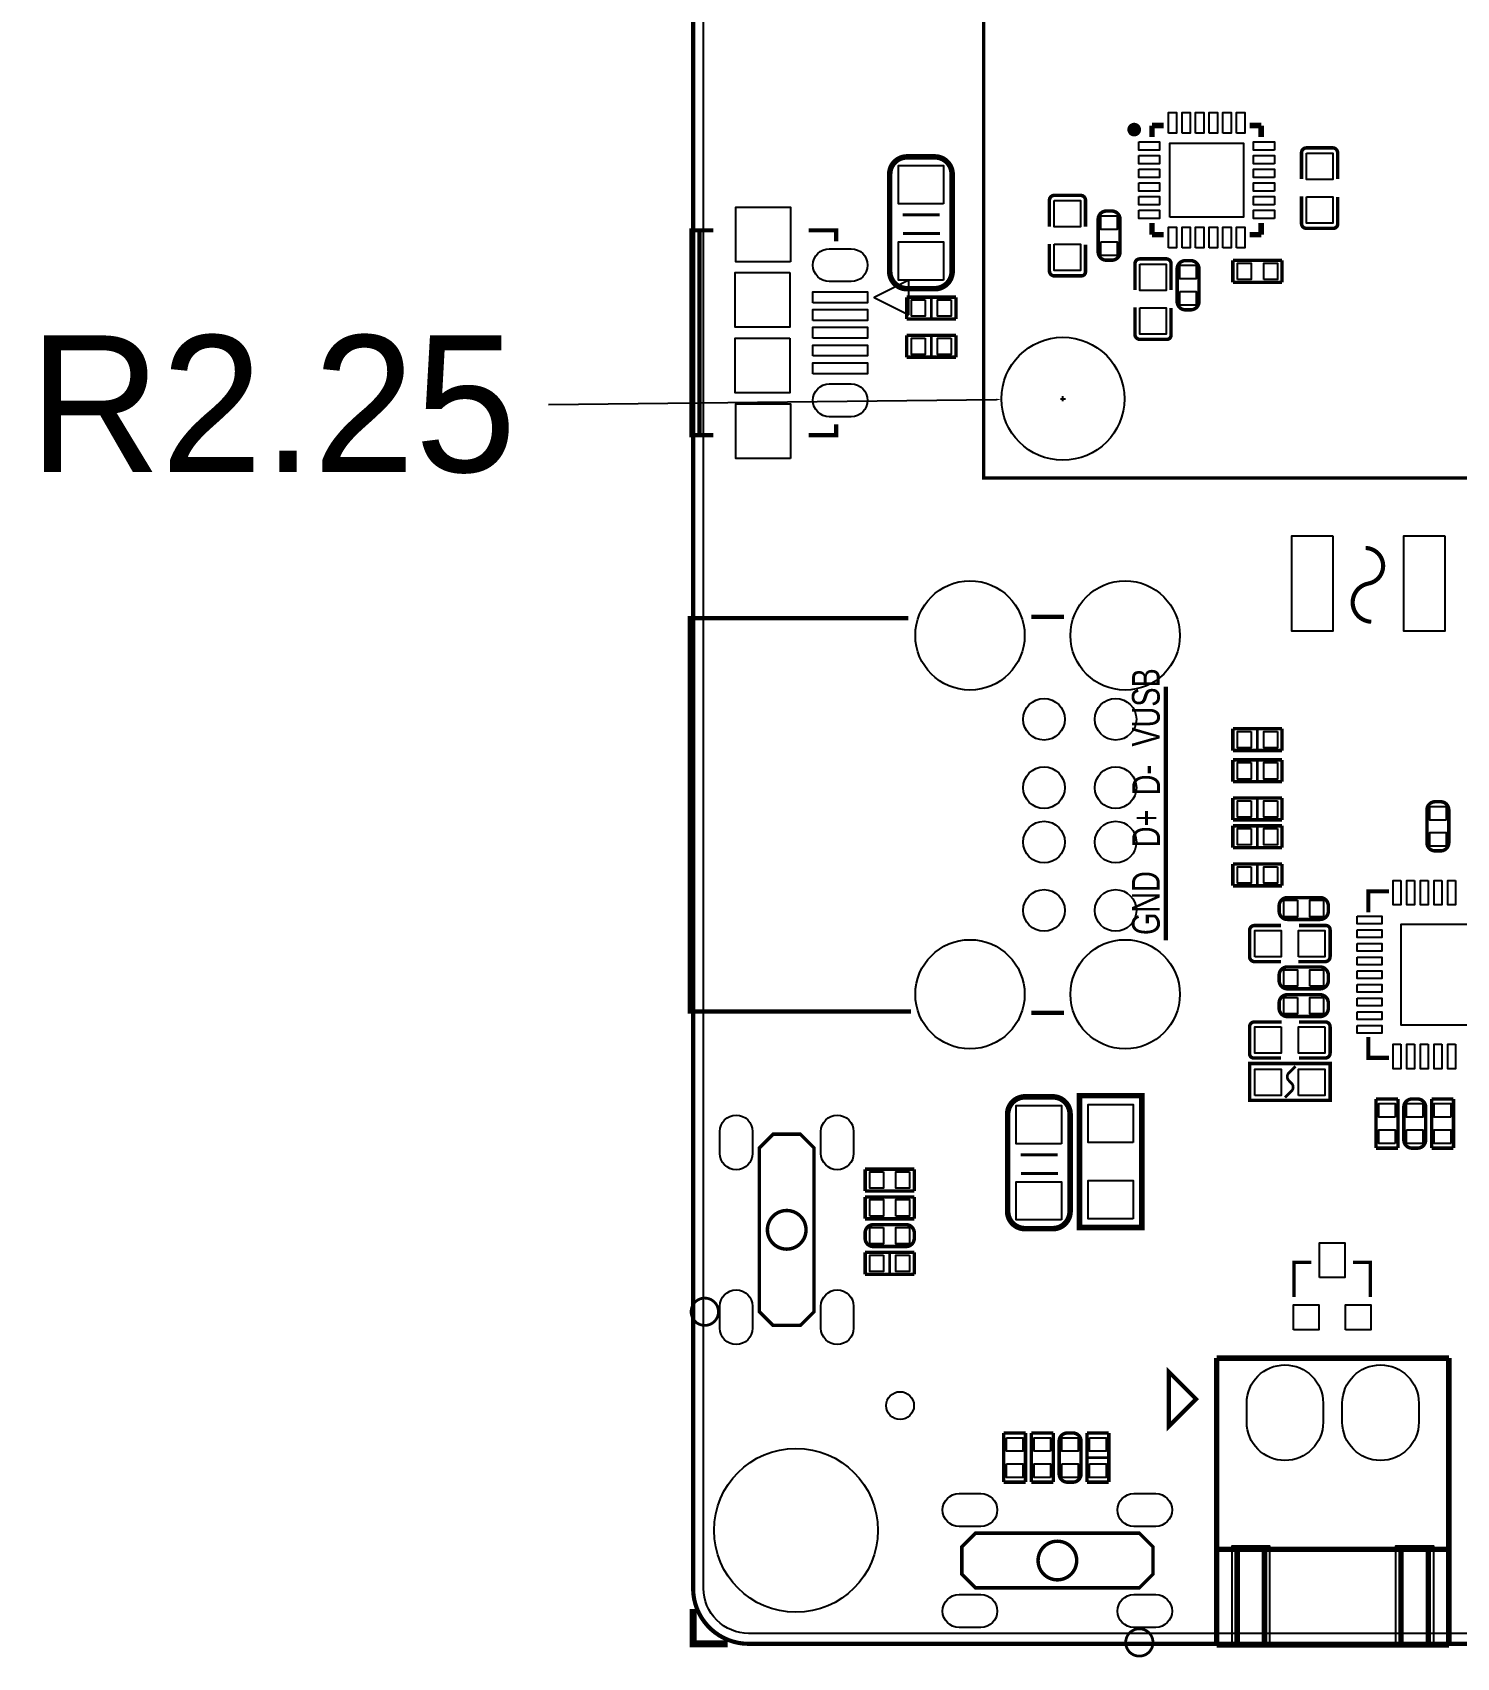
# Model space of a CAD drawing. Extents: x -114 to 119, y -60 to 69.
# Drawn here: x -114.2 to -62.1, y -50.5 to 9 of the extents above; entities that cross this region are included whole.
import ezdxf

# ---------------------------------------------------------------- set-up
doc = ezdxf.new("R2010")
doc.units = 0
doc.header["$MEASUREMENT"] = 0
doc.layers.get('0').update_dxf_attribs({"linetype": 'CONTINUOUS'})
doc.layers.get('Defpoints').update_dxf_attribs({"linetype": 'CONTINUOUS'})
doc.layers.add('ETCH_BOTTOM', color=253, linetype='CONTINUOUS')
doc.dimstyles.get("Standard").update_dxf_attribs({"dimtxt": 5, "dimasz": 0.18, "dimexe": 0.18, "dimexo": 0.0625, "dimgap": 0.09, "dimtad": 0, "dimtih": 1, "dimtoh": 1, "dimzin": 0, "dimdsep": 46, "dimtxsty": 'Standard', "dimcen": 0.09, "dimadec": 0, "dimazin": 0, "dimtfac": 1, "dimtofl": 0, "dimtmove": 0, "dimatfit": 3, "dimfxl": 0, "dimtolj": 1, "dimtzin": 0, "dimarcsym": 0})

# ---------------------------------------------------------------- blocks, each defined once
blk = doc.blocks.new('*D11')
at = {"color": 0, "linetype": 'Continuous', "lineweight": -2, "transparency": 16777216}
for p, q in [((-95.299, -4.627), (-78.892, -4.44)), ((-76.552, -4.412), (-76.372, -4.412)), ((-76.462, -4.502), (-76.462, -4.322))]:
    blk.add_line(p, q, dxfattribs=at)
at = {"color": 0, "linetype": 'Continuous', "transparency": 16777216}
blk.add_solid([(-78.892, -4.41), (-78.892, -4.47), (-78.712, -4.437)], dxfattribs=at)
at = {"layer": 'Defpoints', "color": 0, "linetype": 'Continuous', "transparency": 16777216}
for p in [(-78.712, -4.437), (-76.462, -4.412)]:
    blk.add_point(p, dxfattribs=at)
at = {"color": 0, "linetype": 'Continuous', "transparency": 16777216, "insert": (-105.389, -4.627), "char_height": 5, "attachment_point": 5}
blk.add_mtext('\\A1;R2.25', dxfattribs=at)

msp = doc.modelspace()

# ---------------------------------------------------------------- linework, layer by layer
at = {"layer": 'ETCH_BOTTOM'}
for points in [[(-89.999998, 47.079103, 0.1524, 0.1524, 0), (-89.999998, -47.9679, 0.1524, 0.1524, 0.414214), (-87.967998, -49.9999, 0.1524, 0.1524, 0), (87.967998, -49.9999, 0.1524, 0.1524, 0.414214), (89.999998, -47.9679, 0.1524, 0.1524, 0), (89.999998, 47.968103, 0.1524, 0.1524, 0.414214), (87.967998, 50.000103, 0.1524, 0.1524, 0), (-87.967998, 50.000103, 0.1524, 0.1524, 0.414214), (-89.999998, 47.968103, 0.1524, 0.1524, 0), (-89.999998, 47.079103, 0.1524, 0.1524, 0)], [(-52.261999, -7.311847, 0.127, 0.127, 0), (-49.362004, -7.311847, 0.127, 0.127, 0), (-49.362004, 43.63814, 0.127, 0.127, 0), (-79.361995, 43.63814, 0.127, 0.127, 0), (-79.361995, -7.311847, 0.127, 0.127, 0), (-49.362004, -7.311847, 0.127, 0.127, 0)], [(-73.728834, 5.443982, 0.249936, 0.249936, 1), (-73.97877, 5.443982, 0.249936, 0.249936, 1), (-73.728834, 5.443982, 0.249936, 0.249936, 0)], [(-73.203816, 5.594096, 0.199898, 0.199898, 0), (-72.778874, 5.594096, 0.199898, 0.199898, 0)], [(-73.203816, 5.169154, 0.199898, 0.199898, 0), (-73.203816, 5.594096, 0.199898, 0.199898, 0)], [(-69.203824, 5.594096, 0.199898, 0.199898, 0), (-69.628766, 5.594096, 0.199898, 0.199898, 0)], [(-69.203824, 5.169154, 0.199898, 0.199898, 0), (-69.203824, 5.594096, 0.199898, 0.199898, 0)], [(-66.4083, 3.6322, 0.127, 0.127, 0), (-66.4083, 4.5974, 0.127, 0.127, 0.414214), (-66.5861, 4.7752, 0.127, 0.127, 0), (-67.5513, 4.7752, 0.127, 0.127, 0.414214), (-67.7291, 4.5974, 0.127, 0.127, 0), (-67.7291, 3.6322, 0.127, 0.127, 0)], [(-82.804, 0.254, 0.2032, 0.2032, 0), (-82.804, 3.81, 0.2032, 0.2032, -0.414214), (-82.169, 4.445, 0.2032, 0.2032, 0), (-81.153, 4.445, 0.2032, 0.2032, -0.414214), (-80.518, 3.81, 0.2032, 0.2032, 0), (-80.518, 0.254, 0.2032, 0.2032, -0.414214), (-81.153, -0.381, 0.2032, 0.2032, 0), (-82.169, -0.381, 0.2032, 0.2032, -0.414214), (-82.804, 0.254, 0.2032, 0.2032, 0)], [(-75.63612, 1.8923, 0.127, 0.127, 0), (-75.63612, 2.8575, 0.127, 0.127, 0.414214), (-75.81392, 3.0353, 0.127, 0.127, 0), (-76.77912, 3.0353, 0.127, 0.127, 0.414214), (-76.95692, 2.8575, 0.127, 0.127, 0), (-76.95692, 1.8923, 0.127, 0.127, 0)], [(-67.7291, 2.9972, 0.127, 0.127, 0), (-67.7291, 2.0066, 0.127, 0.127, 0.414214), (-67.5513, 1.8288, 0.127, 0.127, 0), (-66.5607, 1.8288, 0.127, 0.127, 0.414214), (-66.4083, 1.9812, 0.127, 0.127, 0), (-66.4083, 2.9718, 0.127, 0.127, 0)], [(-74.67252, 0.662203, 0.127, 0.127, 0), (-74.87252, 0.662203, 0.127, 0.127, -0.414215), (-75.172519, 0.962203, 0.127, 0.127, 0), (-75.172519, 2.161997, 0.127, 0.127, -0.414215), (-74.87252, 2.461997, 0.127, 0.127, 0), (-74.67252, 2.461997, 0.127, 0.127, -0.414215), (-74.372521, 2.161997, 0.127, 0.127, 0), (-74.372521, 0.962203, 0.127, 0.127, -0.414215), (-74.67252, 0.662203, 0.127, 0.127, 0)], [(-89.26416, 1.756105, 0.150012, 0.150012, 0), (-90.064158, 1.756105, 0.150012, 0.150012, 0), (-90.064158, -5.743905, 0.150012, 0.150012, 0), (-89.26416, -5.743905, 0.150012, 0.150012, 0)], [(-85.764167, 1.756105, 0.150012, 0.150012, 0), (-84.764169, 1.756105, 0.150012, 0.150012, 0), (-84.764169, 1.356106, 0.150012, 0.150012, 0)], [(-82.331992, 2.32349, 0.1016, 0.1016, 0), (-80.978502, 2.32349, 0.1016, 0.1016, 0)], [(-73.203816, 1.594104, 0.199898, 0.199898, 0), (-73.203816, 2.019046, 0.199898, 0.199898, 0)], [(-69.203824, 2.019046, 0.199898, 0.199898, 0), (-69.203824, 1.594104, 0.199898, 0.199898, 0)], [(-89.764159, 1.706093, 0.1524, 0.1524, 0), (-89.764159, -5.693893, 0.1524, 0.1524, 0)], [(-82.312993, 1.640408, 0.1016, 0.1016, 0), (-80.959604, 1.640408, 0.1016, 0.1016, 0)], [(-76.95692, 1.2573, 0.127, 0.127, 0), (-76.95692, 0.2667, 0.127, 0.127, 0.414214), (-76.77912, 0.0889, 0.127, 0.127, 0), (-75.78852, 0.0889, 0.127, 0.127, 0.414214), (-75.63612, 0.2413, 0.127, 0.127, 0), (-75.63612, 1.2319, 0.127, 0.127, 0)], [(-72.778874, 1.594104, 0.199898, 0.199898, 0), (-73.203816, 1.594104, 0.199898, 0.199898, 0)], [(-69.203824, 1.594104, 0.199898, 0.199898, 0), (-69.628766, 1.594104, 0.199898, 0.199898, 0)], [(-72.5043, -0.4318, 0.127, 0.127, 0), (-72.5043, 0.5334, 0.127, 0.127, 0.414214), (-72.6821, 0.7112, 0.127, 0.127, 0), (-73.6473, 0.7112, 0.127, 0.127, 0.414214), (-73.8251, 0.5334, 0.127, 0.127, 0), (-73.8251, -0.4318, 0.127, 0.127, 0)], [(-71.782, -1.153897, 0.127, 0.127, 0), (-71.982, -1.153897, 0.127, 0.127, -0.414215), (-72.281999, -0.853897, 0.127, 0.127, 0), (-72.281999, 0.345897, 0.127, 0.127, -0.414215), (-71.982, 0.645897, 0.127, 0.127, 0), (-71.782, 0.645897, 0.127, 0.127, -0.414215), (-71.482001, 0.345897, 0.127, 0.127, 0), (-71.482001, -0.853897, 0.127, 0.127, -0.414215), (-71.782, -1.153897, 0.127, 0.127, 0)], [(-70.241897, 0.653999, 0.127, 0.127, 0), (-68.442103, 0.653999, 0.127, 0.127, 0)], [(-70.241897, -0.145999, 0.127, 0.127, 0), (-70.241897, 0.653999, 0.127, 0.127, 0)], [(-68.442103, 0.653999, 0.127, 0.127, 0), (-68.442103, -0.145999, 0.127, 0.127, 0)], [(-68.442103, -0.145999, 0.127, 0.127, 0), (-70.241897, -0.145999, 0.127, 0.127, 0)], [(-82.179897, -0.692201, 0.127, 0.127, 0), (-80.380103, -0.692201, 0.127, 0.127, 0)], [(-82.179897, -1.492199, 0.127, 0.127, 0), (-82.179897, -0.692201, 0.127, 0.127, 0)], [(-81.28, -0.692201, 0.1, 0.1, 0), (-81.28, -1.492199, 0.1, 0.1, 0)], [(-80.380103, -0.692201, 0.127, 0.127, 0), (-80.380103, -1.492199, 0.127, 0.127, 0)], [(-73.8251, -1.0668, 0.127, 0.127, 0), (-73.8251, -2.0574, 0.127, 0.127, 0.414214), (-73.6473, -2.2352, 0.127, 0.127, 0), (-72.6567, -2.2352, 0.127, 0.127, 0.414214), (-72.5043, -2.0828, 0.127, 0.127, 0), (-72.5043, -1.0922, 0.127, 0.127, 0)], [(-80.380103, -1.492199, 0.127, 0.127, 0), (-82.179897, -1.492199, 0.127, 0.127, 0)], [(-82.179897, -2.089201, 0.127, 0.127, 0), (-80.380103, -2.089201, 0.127, 0.127, 0)], [(-82.179897, -2.889199, 0.127, 0.127, 0), (-82.179897, -2.089201, 0.127, 0.127, 0)], [(-81.28, -2.089201, 0.1, 0.1, 0), (-81.28, -2.889199, 0.1, 0.1, 0)], [(-80.380103, -2.089201, 0.127, 0.127, 0), (-80.380103, -2.889199, 0.127, 0.127, 0)], [(-80.380103, -2.889199, 0.127, 0.127, 0), (-82.179897, -2.889199, 0.127, 0.127, 0)], [(-85.764167, -5.743905, 0.150012, 0.150012, 0), (-84.764169, -5.743905, 0.150012, 0.150012, 0), (-84.764169, -5.343906, 0.150012, 0.150012, 0)], [(-65.177924, -12.576048, 0.1524, 0.1524, -0.895179), (-65.278, -11.176, 0.1524, 0.1524, 0.899962), (-65.378076, -9.876028, 0.1524, 0.1524, 0)], [(-82.019699, -26.846911, 0.1524, 0.1524, 0), (-90.119708, -26.846911, 0.1524, 0.1524, 0), (-90.119708, -12.446889, 0.1524, 0.1524, 0), (-82.119699, -12.446889, 0.1524, 0.1524, 0)], [(-76.41971, -12.396902, 0.1524, 0.1524, 0), (-77.619708, -12.396902, 0.1524, 0.1524, 0)], [(-72.694698, -24.246891, 0.1524, 0.1524, 0), (-72.694698, -14.946909, 0.1524, 0.1524, 0)], [(-70.241897, -16.491001, 0.127, 0.127, 0), (-68.442103, -16.491001, 0.127, 0.127, 0)], [(-70.241897, -17.290999, 0.127, 0.127, 0), (-70.241897, -16.491001, 0.127, 0.127, 0)], [(-69.342, -16.491001, 0.1, 0.1, 0), (-69.342, -17.290999, 0.1, 0.1, 0)], [(-68.442103, -16.491001, 0.127, 0.127, 0), (-68.442103, -17.290999, 0.127, 0.127, 0)], [(-68.442103, -17.290999, 0.127, 0.127, 0), (-70.241897, -17.290999, 0.127, 0.127, 0)], [(-70.241897, -17.634001, 0.127, 0.127, 0), (-68.442103, -17.634001, 0.127, 0.127, 0)], [(-70.241897, -18.433999, 0.127, 0.127, 0), (-70.241897, -17.634001, 0.127, 0.127, 0)], [(-69.342, -17.634001, 0.1, 0.1, 0), (-69.342, -18.433999, 0.1, 0.1, 0)], [(-68.442103, -17.634001, 0.127, 0.127, 0), (-68.442103, -18.433999, 0.127, 0.127, 0)], [(-68.442103, -18.433999, 0.127, 0.127, 0), (-70.241897, -18.433999, 0.127, 0.127, 0)], [(-70.241897, -19.031001, 0.127, 0.127, 0), (-68.442103, -19.031001, 0.127, 0.127, 0)], [(-70.241897, -19.830999, 0.127, 0.127, 0), (-70.241897, -19.031001, 0.127, 0.127, 0)], [(-69.342, -19.031001, 0.1, 0.1, 0), (-69.342, -19.830999, 0.1, 0.1, 0)], [(-68.442103, -19.031001, 0.127, 0.127, 0), (-68.442103, -19.830999, 0.127, 0.127, 0)], [(-62.838, -19.166103, 0.127, 0.127, 0), (-62.638, -19.166103, 0.127, 0.127, -0.414215), (-62.338001, -19.466103, 0.127, 0.127, 0), (-62.338001, -20.665897, 0.127, 0.127, -0.414215), (-62.638, -20.965897, 0.127, 0.127, 0), (-62.838, -20.965897, 0.127, 0.127, -0.414215), (-63.137999, -20.665897, 0.127, 0.127, 0), (-63.137999, -19.466103, 0.127, 0.127, -0.414215), (-62.838, -19.166103, 0.127, 0.127, 0)], [(-68.442103, -19.830999, 0.127, 0.127, 0), (-70.241897, -19.830999, 0.127, 0.127, 0)], [(-70.241897, -20.047001, 0.127, 0.127, 0), (-68.442103, -20.047001, 0.127, 0.127, 0)], [(-70.241897, -20.846999, 0.127, 0.127, 0), (-70.241897, -20.047001, 0.127, 0.127, 0)], [(-69.342, -20.047001, 0.1, 0.1, 0), (-69.342, -20.846999, 0.1, 0.1, 0)], [(-68.442103, -20.047001, 0.127, 0.127, 0), (-68.442103, -20.846999, 0.127, 0.127, 0)], [(-68.442103, -20.846999, 0.127, 0.127, 0), (-70.241897, -20.846999, 0.127, 0.127, 0)], [(-70.241897, -21.444001, 0.127, 0.127, 0), (-68.442103, -21.444001, 0.127, 0.127, 0)], [(-70.241897, -22.243999, 0.127, 0.127, 0), (-70.241897, -21.444001, 0.127, 0.127, 0)], [(-69.342, -21.444001, 0.1, 0.1, 0), (-69.342, -22.243999, 0.1, 0.1, 0)], [(-68.442103, -21.444001, 0.127, 0.127, 0), (-68.442103, -22.243999, 0.127, 0.127, 0)], [(-68.442103, -22.243999, 0.127, 0.127, 0), (-70.241897, -22.243999, 0.127, 0.127, 0)], [(-64.522731, -22.448393, 0.1524, 0.1524, 0), (-65.284731, -22.448393, 0.1524, 0.1524, 0), (-65.284731, -23.210393, 0.1524, 0.1524, 0)], [(-68.547717, -23.1759, 0.127, 0.127, 0), (-68.547717, -22.9759, 0.127, 0.127, -0.414215), (-68.247717, -22.675901, 0.127, 0.127, 0), (-67.047923, -22.675901, 0.127, 0.127, -0.414215), (-66.747923, -22.9759, 0.127, 0.127, 0), (-66.747923, -23.1759, 0.127, 0.127, -0.414215), (-67.047923, -23.475899, 0.127, 0.127, 0), (-68.247717, -23.475899, 0.127, 0.127, -0.414215), (-68.547717, -23.1759, 0.127, 0.127, 0)], [(-68.48602, -23.6982, 0.127, 0.127, 0), (-69.45122, -23.6982, 0.127, 0.127, 0.414214), (-69.62902, -23.876, 0.127, 0.127, 0), (-69.62902, -24.8412, 0.127, 0.127, 0.414214), (-69.45122, -25.019, 0.127, 0.127, 0), (-68.48602, -25.019, 0.127, 0.127, 0)], [(-67.85102, -25.019, 0.127, 0.127, 0), (-66.86042, -25.019, 0.127, 0.127, 0.414214), (-66.68262, -24.8412, 0.127, 0.127, 0), (-66.68262, -23.8506, 0.127, 0.127, 0.414214), (-66.83502, -23.6982, 0.127, 0.127, 0), (-67.82562, -23.6982, 0.127, 0.127, 0)], [(-66.747923, -25.5159, 0.127, 0.127, 0), (-66.747923, -25.7159, 0.127, 0.127, -0.414215), (-67.047923, -26.015899, 0.127, 0.127, 0), (-68.247717, -26.015899, 0.127, 0.127, -0.414215), (-68.547717, -25.7159, 0.127, 0.127, 0), (-68.547717, -25.5159, 0.127, 0.127, -0.414215), (-68.247717, -25.215901, 0.127, 0.127, 0), (-67.047923, -25.215901, 0.127, 0.127, -0.414215), (-66.747923, -25.5159, 0.127, 0.127, 0)], [(-68.547717, -26.7319, 0.127, 0.127, 0), (-68.547717, -26.5319, 0.127, 0.127, -0.414215), (-68.247717, -26.231901, 0.127, 0.127, 0), (-67.047923, -26.231901, 0.127, 0.127, -0.414215), (-66.747923, -26.5319, 0.127, 0.127, 0), (-66.747923, -26.7319, 0.127, 0.127, -0.414215), (-67.047923, -27.031899, 0.127, 0.127, 0), (-68.247717, -27.031899, 0.127, 0.127, -0.414215), (-68.547717, -26.7319, 0.127, 0.127, 0)], [(-76.41971, -26.896898, 0.1524, 0.1524, 0), (-77.619708, -26.896898, 0.1524, 0.1524, 0)], [(-68.46062, -27.2288, 0.127, 0.127, 0), (-69.45122, -27.2288, 0.127, 0.127, 0.414214), (-69.62902, -27.4066, 0.127, 0.127, 0), (-69.62902, -28.3972, 0.127, 0.127, 0.414214), (-69.47662, -28.5496, 0.127, 0.127, 0), (-68.48602, -28.5496, 0.127, 0.127, 0)], [(-67.82562, -28.5496, 0.127, 0.127, 0), (-66.86042, -28.5496, 0.127, 0.127, 0.414214), (-66.68262, -28.3718, 0.127, 0.127, 0), (-66.68262, -27.4066, 0.127, 0.127, 0.414214), (-66.86042, -27.2288, 0.127, 0.127, 0), (-67.82562, -27.2288, 0.127, 0.127, 0)], [(-65.284731, -27.782393, 0.1524, 0.1524, 0), (-65.284731, -28.544393, 0.1524, 0.1524, 0), (-64.522731, -28.544393, 0.1524, 0.1524, 0)], [(-66.68262, -28.7528, 0.127, 0.127, 0), (-66.68262, -30.099, 0.127, 0.127, 0), (-69.62902, -30.099, 0.127, 0.127, 0), (-69.62902, -28.7528, 0.127, 0.127, 0), (-66.68262, -28.7528, 0.127, 0.127, 0)], [(-67.95262, -28.8544, 0.1, 0.1, 0), (-68.192218, -29.093998, 0.1, 0.1, 0.414133), (-68.192218, -29.376802, 0.1, 0.1, 0), (-68.094022, -29.474998, 0.1, 0.1, -0.414133), (-68.094022, -29.757802, 0.1, 0.1, 0), (-68.33362, -29.9974, 0.1, 0.1, 0)], [(-78.486, -34.163, 0.2032, 0.2032, 0), (-78.486, -30.607, 0.2032, 0.2032, -0.414214), (-77.851, -29.972, 0.2032, 0.2032, 0), (-76.835, -29.972, 0.2032, 0.2032, -0.414214), (-76.2, -30.607, 0.2032, 0.2032, 0), (-76.2, -34.163, 0.2032, 0.2032, -0.414214), (-76.835, -34.798, 0.2032, 0.2032, 0), (-77.851, -34.798, 0.2032, 0.2032, -0.414214), (-78.486, -34.163, 0.2032, 0.2032, 0)], [(-75.8571, -34.75482, 0.2032, 0.2032, 0), (-75.8571, -29.92882, 0.2032, 0.2032, 0), (-73.5711, -29.92882, 0.2032, 0.2032, 0), (-73.5711, -34.75482, 0.2032, 0.2032, 0), (-75.8571, -34.75482, 0.2032, 0.2032, 0)], [(-64.999819, -30.050003, 0.127, 0.127, 0), (-64.199821, -30.050003, 0.127, 0.127, 0)], [(-64.999819, -31.849797, 0.127, 0.127, 0), (-64.999819, -30.050003, 0.127, 0.127, 0)], [(-64.199821, -30.050003, 0.127, 0.127, 0), (-64.199821, -31.849797, 0.127, 0.127, 0)], [(-63.48382, -31.849797, 0.127, 0.127, 0), (-63.68382, -31.849797, 0.127, 0.127, -0.414215), (-63.983819, -31.549797, 0.127, 0.127, 0), (-63.983819, -30.350003, 0.127, 0.127, -0.414215), (-63.68382, -30.050003, 0.127, 0.127, 0), (-63.48382, -30.050003, 0.127, 0.127, -0.414215), (-63.183821, -30.350003, 0.127, 0.127, 0), (-63.183821, -31.549797, 0.127, 0.127, -0.414215), (-63.48382, -31.849797, 0.127, 0.127, 0)], [(-62.967819, -30.050003, 0.127, 0.127, 0), (-62.167821, -30.050003, 0.127, 0.127, 0)], [(-62.967819, -31.849797, 0.127, 0.127, 0), (-62.967819, -30.050003, 0.127, 0.127, 0)], [(-62.167821, -30.050003, 0.127, 0.127, 0), (-62.167821, -31.849797, 0.127, 0.127, 0)], [(-85.573464, -32.840574, 0.127, 0.127, 0), (-85.573464, -31.840576, 0.127, 0.127, 0), (-86.073463, -31.340577, 0.127, 0.127, 0), (-87.073461, -31.340577, 0.127, 0.127, 0), (-87.57346, -31.840576, 0.127, 0.127, 0), (-87.57346, -37.840564, 0.127, 0.127, 0), (-87.073461, -38.340563, 0.127, 0.127, 0), (-86.073463, -38.340563, 0.127, 0.127, 0), (-85.573464, -37.840564, 0.127, 0.127, 0), (-85.573464, -32.840574, 0.127, 0.127, 0)], [(-78.013992, -32.09351, 0.1016, 0.1016, 0), (-76.660502, -32.09351, 0.1016, 0.1016, 0)], [(-64.199821, -31.849797, 0.127, 0.127, 0), (-64.999819, -31.849797, 0.127, 0.127, 0)], [(-62.167821, -31.849797, 0.127, 0.127, 0), (-62.967819, -31.849797, 0.127, 0.127, 0)], [(-83.703897, -32.620001, 0.127, 0.127, 0), (-81.904103, -32.620001, 0.127, 0.127, 0)], [(-83.703897, -33.419999, 0.127, 0.127, 0), (-83.703897, -32.620001, 0.127, 0.127, 0)], [(-81.904103, -32.620001, 0.127, 0.127, 0), (-81.904103, -33.419999, 0.127, 0.127, 0)], [(-77.994993, -32.776592, 0.1016, 0.1016, 0), (-76.641604, -32.776592, 0.1016, 0.1016, 0)], [(-81.904103, -33.419999, 0.127, 0.127, 0), (-83.703897, -33.419999, 0.127, 0.127, 0)], [(-83.703897, -33.636001, 0.127, 0.127, 0), (-81.904103, -33.636001, 0.127, 0.127, 0)], [(-83.703897, -34.435999, 0.127, 0.127, 0), (-83.703897, -33.636001, 0.127, 0.127, 0)], [(-81.904103, -33.636001, 0.127, 0.127, 0), (-81.904103, -34.435999, 0.127, 0.127, 0)], [(-85.866351, -34.84057, 0.127, 0.127, 1), (-87.280572, -34.84057, 0.127, 0.127, 1), (-85.866351, -34.84057, 0.127, 0.127, 0)], [(-81.904103, -34.435999, 0.127, 0.127, 0), (-83.703897, -34.435999, 0.127, 0.127, 0)], [(-83.703897, -35.152, 0.127, 0.127, 0), (-83.703897, -34.952, 0.127, 0.127, -0.414215), (-83.403897, -34.652001, 0.127, 0.127, 0), (-82.204103, -34.652001, 0.127, 0.127, -0.414215), (-81.904103, -34.952, 0.127, 0.127, 0), (-81.904103, -35.152, 0.127, 0.127, -0.414215), (-82.204103, -35.451999, 0.127, 0.127, 0), (-83.403897, -35.451999, 0.127, 0.127, -0.414215), (-83.703897, -35.152, 0.127, 0.127, 0)], [(-83.703897, -35.668001, 0.127, 0.127, 0), (-81.904103, -35.668001, 0.127, 0.127, 0)], [(-83.703897, -36.467999, 0.127, 0.127, 0), (-83.703897, -35.668001, 0.127, 0.127, 0)], [(-82.804, -35.668001, 0.1, 0.1, 0), (-82.804, -36.467999, 0.1, 0.1, 0)], [(-81.904103, -35.668001, 0.127, 0.127, 0), (-81.904103, -36.467999, 0.127, 0.127, 0)], [(-68.003598, -37.300306, 0.127, 0.127, 0), (-68.003598, -36.030306, 0.127, 0.127, 0), (-67.368598, -36.030306, 0.127, 0.127, 0)], [(-65.844598, -36.030306, 0.127, 0.127, 0), (-65.209598, -36.030306, 0.127, 0.127, 0), (-65.209598, -37.300306, 0.127, 0.127, 0)], [(-81.904103, -36.467999, 0.127, 0.127, 0), (-83.703897, -36.467999, 0.127, 0.127, 0)], [(-89.073457, -37.840564, 0.1016, 0.1016, 0.999988), (-90.073455, -37.840564, 0.1016, 0.1016, 1.000012), (-89.073457, -37.840564, 0.1016, 0.1016, 0)], [(-70.836104, -39.537818, 0.2032, 0.2032, 0), (-70.836104, -50.037822, 0.2032, 0.2032, 0)], [(-62.336096, -39.537818, 0.2032, 0.2032, 0), (-70.836104, -39.537818, 0.2032, 0.2032, 0)], [(-62.336096, -50.037822, 0.2032, 0.2032, 0), (-62.336096, -39.537818, 0.2032, 0.2032, 0)], [(-72.586088, -40.037817, 0.150012, 0.150012, 0), (-72.586088, -42.037813, 0.150012, 0.150012, 0), (-71.58609, -41.037815, 0.150012, 0.150012, 0), (-72.586088, -40.037817, 0.150012, 0.150012, 0)], [(-78.631999, -44.079897, 0.127, 0.127, 0), (-78.631999, -42.280103, 0.127, 0.127, 0)], [(-78.631999, -42.280103, 0.127, 0.127, 0), (-77.832001, -42.280103, 0.127, 0.127, 0)], [(-77.832001, -42.280103, 0.127, 0.127, 0), (-77.832001, -44.079897, 0.127, 0.127, 0)], [(-77.615999, -42.280103, 0.127, 0.127, 0), (-76.816001, -42.280103, 0.127, 0.127, 0)], [(-77.615999, -44.079897, 0.127, 0.127, 0), (-77.615999, -42.280103, 0.127, 0.127, 0)], [(-76.816001, -42.280103, 0.127, 0.127, 0), (-76.816001, -44.079897, 0.127, 0.127, 0)], [(-76.1, -44.079897, 0.127, 0.127, 0), (-76.3, -44.079897, 0.127, 0.127, -0.414215), (-76.599999, -43.779897, 0.127, 0.127, 0), (-76.599999, -42.580103, 0.127, 0.127, -0.414215), (-76.3, -42.280103, 0.127, 0.127, 0), (-76.1, -42.280103, 0.127, 0.127, -0.414215), (-75.800001, -42.580103, 0.127, 0.127, 0), (-75.800001, -43.779897, 0.127, 0.127, -0.414215), (-76.1, -44.079897, 0.127, 0.127, 0)], [(-75.583999, -44.079897, 0.127, 0.127, 0), (-75.583999, -42.280103, 0.127, 0.127, 0)], [(-75.583999, -42.280103, 0.127, 0.127, 0), (-74.784001, -42.280103, 0.127, 0.127, 0)], [(-74.784001, -42.280103, 0.127, 0.127, 0), (-74.784001, -44.079897, 0.127, 0.127, 0)], [(-75.583999, -43.18, 0.1, 0.1, 0), (-74.784001, -43.18, 0.1, 0.1, 0)], [(-77.832001, -44.079897, 0.127, 0.127, 0), (-78.631999, -44.079897, 0.127, 0.127, 0)], [(-76.816001, -44.079897, 0.127, 0.127, 0), (-77.615999, -44.079897, 0.127, 0.127, 0)], [(-74.784001, -44.079897, 0.127, 0.127, 0), (-75.583999, -44.079897, 0.127, 0.127, 0)], [(-78.665426, -45.949464, 0.127, 0.127, 0), (-79.665424, -45.949464, 0.127, 0.127, 0), (-80.165423, -46.449463, 0.127, 0.127, 0), (-80.165423, -47.449461, 0.127, 0.127, 0), (-79.665424, -47.94946, 0.127, 0.127, 0), (-73.665436, -47.94946, 0.127, 0.127, 0), (-73.165437, -47.449461, 0.127, 0.127, 0), (-73.165437, -46.449463, 0.127, 0.127, 0), (-73.665436, -45.949464, 0.127, 0.127, 0), (-78.665426, -45.949464, 0.127, 0.127, 0)], [(-75.958319, -46.949462, 0.127, 0.127, 1), (-77.37254, -46.949462, 0.127, 0.127, 1), (-75.958319, -46.949462, 0.127, 0.127, 0)], [(-70.836104, -46.537804, 0.2032, 0.2032, 0), (-62.336096, -46.537804, 0.2032, 0.2032, 0)], [(-70.086093, -46.537804, 0.2032, 0.2032, 0), (-70.086093, -50.037822, 0.2032, 0.2032, 0)], [(-69.086095, -46.537804, 0.2032, 0.2032, 0), (-70.086093, -46.537804, 0.2032, 0.2032, 0)], [(-69.086095, -50.037822, 0.2032, 0.2032, 0), (-69.086095, -46.537804, 0.2032, 0.2032, 0)], [(-64.086105, -46.537804, 0.2032, 0.2032, 0), (-63.086107, -46.537804, 0.2032, 0.2032, 0)], [(-64.086105, -50.037822, 0.2032, 0.2032, 0), (-64.086105, -46.537804, 0.2032, 0.2032, 0)], [(-63.086107, -46.537804, 0.2032, 0.2032, 0), (-63.086107, -50.037822, 0.2032, 0.2032, 0)], [(-89.99982, -48.7299, 0.254, 0.254, 0), (-89.99982, -49.9999, 0.254, 0.254, 0), (-88.72982, -49.9999, 0.254, 0.254, 0)], [(-73.165437, -49.949456, 0.1016, 0.1016, 0.999988), (-74.165435, -49.949456, 0.1016, 0.1016, 1.000012), (-73.165437, -49.949456, 0.1016, 0.1016, 0)], [(-70.836104, -50.037822, 0.2032, 0.2032, 0), (-62.336096, -50.037822, 0.2032, 0.2032, 0)]]:
    msp.add_lwpolyline(points, format="xyseb", dxfattribs=at)
for points in [[(-87.967998, -49.6189, -0.414214), (-89.618998, -47.9679), (-89.618998, 47.968103, -0.414214), (-87.967998, 49.619103), (87.967998, 49.619103, -0.414214), (89.618998, 47.968103), (89.618998, -47.9679, -0.414214), (87.967998, -49.6189)], [(-85.014156, 1.0811), (-84.214157, 1.0811, -1), (-84.214157, -0.118897), (-85.014156, -0.118897, -1)], [(-85.014156, -3.868903), (-84.214157, -3.868903, -1), (-84.214157, -5.0689), (-85.014156, -5.0689, -1)], [(-89.023419, -32.040627), (-89.023419, -31.240527, -1), (-87.823523, -31.240527), (-87.823523, -32.040627, -1)], [(-85.323401, -32.040627), (-85.323401, -31.240527, -1), (-84.123505, -31.240527), (-84.123505, -32.040627, -1)], [(-89.023419, -38.440614), (-89.023419, -37.640514, -1), (-87.823523, -37.640514), (-87.823523, -38.440614, -1)], [(-85.323401, -38.440614), (-85.323401, -37.640514, -1), (-84.123505, -37.640514), (-84.123505, -38.440614, -1)], [(-66.936061, -41.187815), (-66.936061, -41.887813, -1), (-69.736157, -41.887813), (-69.736157, -41.187815, -1)], [(-63.436043, -41.187815), (-63.436043, -41.887813, -1), (-66.236139, -41.887813), (-66.236139, -41.187815, -1)], [(-79.465373, -45.699401), (-80.265473, -45.699401, -1), (-80.265473, -44.499505), (-79.465373, -44.499505, -1)], [(-73.065386, -45.699401), (-73.865486, -45.699401, -1), (-73.865486, -44.499505), (-73.065386, -44.499505, -1)], [(-79.465373, -49.399419), (-80.265473, -49.399419, -1), (-80.265473, -48.199523), (-79.465373, -48.199523, -1)], [(-73.065386, -49.399419), (-73.865486, -49.399419, -1), (-73.865486, -48.199523), (-73.065386, -48.199523, -1)]]:
    msp.add_lwpolyline(points, format="xyb", close=True, dxfattribs=at)
for points in [[(-72.603766, 5.314163), (-72.603766, 6.074156), (-72.303767, 6.074156), (-72.303767, 5.314163)], [(-72.103894, 5.314163), (-72.103894, 6.074156), (-71.803895, 6.074156), (-71.803895, 5.314163)], [(-71.603768, 5.314163), (-71.603768, 6.074156), (-71.303769, 6.074156), (-71.303769, 5.314163)], [(-71.103896, 5.314163), (-71.103896, 6.074156), (-70.803897, 6.074156), (-70.803897, 5.314163)], [(-70.60377, 5.314163), (-70.60377, 6.074156), (-70.303771, 6.074156), (-70.303771, 5.314163)], [(-70.103898, 5.314163), (-70.103898, 6.074156), (-69.803899, 6.074156), (-69.803899, 5.314163)], [(-73.683889, 4.994034), (-72.923895, 4.994034), (-72.923895, 4.694034), (-73.683889, 4.694034)], [(-72.55383, 2.24409), (-72.55383, 4.944085), (-69.853835, 4.944085), (-69.853835, 2.24409)], [(-68.723751, 4.694034), (-69.483745, 4.694034), (-69.483745, 4.994034), (-68.723751, 4.994034)], [(-73.683889, 4.494162), (-72.923895, 4.494162), (-72.923895, 4.194162), (-73.683889, 4.194162)], [(-68.723751, 4.194162), (-69.483745, 4.194162), (-69.483745, 4.494162), (-68.723751, 4.494162)], [(-67.5513, 4.5847), (-66.5861, 4.5847), (-66.5861, 3.6195), (-67.5513, 3.6195)], [(-80.8355, 2.7305), (-82.4865, 2.7305), (-82.4865, 4.1275), (-80.8355, 4.1275)], [(-73.683889, 3.994036), (-72.923895, 3.994036), (-72.923895, 3.694036), (-73.683889, 3.694036)], [(-68.723751, 3.694036), (-69.483745, 3.694036), (-69.483745, 3.994036), (-68.723751, 3.994036)], [(-73.683889, 3.494164), (-72.923895, 3.494164), (-72.923895, 3.194164), (-73.683889, 3.194164)], [(-73.683889, 2.994038), (-72.923895, 2.994038), (-72.923895, 2.694038), (-73.683889, 2.694038)], [(-68.723751, 3.194164), (-69.483745, 3.194164), (-69.483745, 3.494164), (-68.723751, 3.494164)], [(-68.723751, 2.694038), (-69.483745, 2.694038), (-69.483745, 2.994038), (-68.723751, 2.994038)], [(-67.5513, 2.9845), (-66.5861, 2.9845), (-66.5861, 2.0193), (-67.5513, 2.0193)], [(-86.439172, 0.606095), (-88.439168, 0.606095), (-88.439168, 2.606091), (-86.439172, 2.606091)], [(-76.77912, 2.8448), (-75.81392, 2.8448), (-75.81392, 1.8796), (-76.77912, 1.8796)], [(-73.683889, 2.494166), (-72.923895, 2.494166), (-72.923895, 2.194166), (-73.683889, 2.194166)], [(-68.723751, 2.194166), (-69.483745, 2.194166), (-69.483745, 2.494166), (-68.723751, 2.494166)], [(-75.072469, 2.290839), (-74.472571, 2.290839), (-74.472571, 1.790738), (-75.072469, 1.790738)], [(-72.603766, 1.114019), (-72.603766, 1.874012), (-72.303767, 1.874012), (-72.303767, 1.114019)], [(-72.103894, 1.114019), (-72.103894, 1.874012), (-71.803895, 1.874012), (-71.803895, 1.114019)], [(-71.603768, 1.114019), (-71.603768, 1.874012), (-71.303769, 1.874012), (-71.303769, 1.114019)], [(-71.103896, 1.114019), (-71.103896, 1.874012), (-70.803897, 1.874012), (-70.803897, 1.114019)], [(-70.60377, 1.114019), (-70.60377, 1.874012), (-70.303771, 1.874012), (-70.303771, 1.114019)], [(-70.103898, 1.114019), (-70.103898, 1.874012), (-69.803899, 1.874012), (-69.803899, 1.114019)], [(-80.8355, -0.0635), (-82.4865, -0.0635), (-82.4865, 1.3335), (-80.8355, 1.3335)], [(-76.77912, 1.2446), (-75.81392, 1.2446), (-75.81392, 0.2794), (-76.77912, 0.2794)], [(-75.072469, 1.333462), (-74.472571, 1.333462), (-74.472571, 0.833361), (-75.072469, 0.833361)], [(-86.464165, 0.206096), (-86.464165, -1.7939), (-88.464161, -1.7939), (-88.464161, 0.206096)], [(-73.6473, 0.5207), (-72.6821, 0.5207), (-72.6821, -0.4445), (-73.6473, -0.4445)], [(-72.181949, 0.474739), (-71.582051, 0.474739), (-71.582051, -0.025362), (-72.181949, -0.025362)], [(-70.070751, -0.045949), (-70.070751, 0.553949), (-69.570651, 0.553949), (-69.570651, -0.045949)], [(-69.113375, -0.045949), (-69.113375, 0.553949), (-68.613274, 0.553949), (-68.613274, -0.045949)], [(-85.614154, -0.893902), (-85.614154, -0.493903), (-83.614158, -0.493903), (-83.614158, -0.893902)], [(-82.100166, -1.342009), (-82.100166, -0.072009), (-83.370166, -0.707009)], [(-72.181949, -0.482638), (-71.582051, -0.482638), (-71.582051, -0.982739), (-72.181949, -0.982739)], [(-85.614154, -1.543888), (-85.614154, -1.143889), (-83.614158, -1.143889), (-83.614158, -1.543888)], [(-81.508638, -0.792251), (-81.508638, -1.392149), (-82.008739, -1.392149), (-82.008739, -0.792251)], [(-80.551261, -0.792251), (-80.551261, -1.392149), (-81.051362, -1.392149), (-81.051362, -0.792251)], [(-73.6473, -1.0795), (-72.6821, -1.0795), (-72.6821, -2.0447), (-73.6473, -2.0447)], [(-86.464165, -2.1939), (-86.464165, -4.193896), (-88.464161, -4.193896), (-88.464161, -2.1939)], [(-85.614154, -2.1939), (-85.614154, -1.7939), (-83.614158, -1.7939), (-83.614158, -2.1939)], [(-81.508638, -2.189251), (-81.508638, -2.789149), (-82.008739, -2.789149), (-82.008739, -2.189251)], [(-80.551261, -2.189251), (-80.551261, -2.789149), (-81.051362, -2.789149), (-81.051362, -2.189251)], [(-85.614154, -2.843911), (-85.614154, -2.443912), (-83.614158, -2.443912), (-83.614158, -2.843911)], [(-85.614154, -3.493897), (-85.614154, -3.093898), (-83.614158, -3.093898), (-83.614158, -3.493897)], [(-86.439172, -6.593891), (-88.439168, -6.593891), (-88.439168, -4.593895), (-86.439172, -4.593895)], [(-66.577972, -9.42594), (-66.577972, -12.92606), (-68.078096, -12.92606), (-68.078096, -9.42594)], [(-62.477904, -9.42594), (-62.477904, -12.92606), (-63.978028, -12.92606), (-63.978028, -9.42594)], [(-69.570638, -16.591051), (-69.570638, -17.190949), (-70.070739, -17.190949), (-70.070739, -16.591051)], [(-68.613261, -16.591051), (-68.613261, -17.190949), (-69.113362, -17.190949), (-69.113362, -16.591051)], [(-69.570638, -17.734051), (-69.570638, -18.333949), (-70.070739, -18.333949), (-70.070739, -17.734051)], [(-68.613261, -17.734051), (-68.613261, -18.333949), (-69.113362, -18.333949), (-69.113362, -17.734051)], [(-69.570638, -19.131051), (-69.570638, -19.730949), (-70.070739, -19.730949), (-70.070739, -19.131051)], [(-68.613261, -19.131051), (-68.613261, -19.730949), (-69.113362, -19.730949), (-69.113362, -19.131051)], [(-62.438051, -19.837362), (-63.037949, -19.837362), (-63.037949, -19.337261), (-62.438051, -19.337261)], [(-69.570638, -20.147051), (-69.570638, -20.746949), (-70.070739, -20.746949), (-70.070739, -20.147051)], [(-68.613261, -20.147051), (-68.613261, -20.746949), (-69.113362, -20.746949), (-69.113362, -20.147051)], [(-62.438051, -20.794739), (-63.037949, -20.794739), (-63.037949, -20.294638), (-62.438051, -20.294638)], [(-69.570638, -21.544051), (-69.570638, -22.143949), (-70.070739, -22.143949), (-70.070739, -21.544051)], [(-68.613261, -21.544051), (-68.613261, -22.143949), (-69.113362, -22.143949), (-69.113362, -21.544051)], [(-64.096722, -22.0464), (-64.096722, -22.946398), (-64.376732, -22.946398), (-64.376732, -22.0464)], [(-63.596723, -22.0464), (-63.596723, -22.946398), (-63.876733, -22.946398), (-63.876733, -22.0464)], [(-63.096724, -22.0464), (-63.096724, -22.946398), (-63.376734, -22.946398), (-63.376734, -22.0464)], [(-62.596725, -22.0464), (-62.596725, -22.946398), (-62.876735, -22.946398), (-62.876735, -22.0464)], [(-62.096726, -22.0464), (-62.096726, -22.946398), (-62.376736, -22.946398), (-62.376736, -22.0464)], [(-67.876458, -22.775951), (-67.876458, -23.375849), (-68.376559, -23.375849), (-68.376559, -22.775951)], [(-66.919081, -22.775951), (-66.919081, -23.375849), (-67.419182, -23.375849), (-67.419182, -22.775951)], [(-65.686724, -23.356392), (-64.786726, -23.356392), (-64.786726, -23.636402), (-65.686724, -23.636402)], [(-60.386735, -23.646397), (-60.386735, -27.346389), (-64.086727, -27.346389), (-64.086727, -23.646397)], [(-69.43852, -24.8412), (-69.43852, -23.876), (-68.47332, -23.876), (-68.47332, -24.8412)], [(-67.83832, -24.8412), (-67.83832, -23.876), (-66.87312, -23.876), (-66.87312, -24.8412)], [(-65.686724, -23.856391), (-64.786726, -23.856391), (-64.786726, -24.136401), (-65.686724, -24.136401)], [(-65.686724, -24.35639), (-64.786726, -24.35639), (-64.786726, -24.6364), (-65.686724, -24.6364)], [(-65.686724, -24.856389), (-64.786726, -24.856389), (-64.786726, -25.136399), (-65.686724, -25.136399)], [(-68.376571, -25.915849), (-68.376571, -25.315951), (-67.876471, -25.315951), (-67.876471, -25.915849)], [(-67.419195, -25.915849), (-67.419195, -25.315951), (-66.919094, -25.315951), (-66.919094, -25.915849)], [(-65.686724, -25.356388), (-64.786726, -25.356388), (-64.786726, -25.636398), (-65.686724, -25.636398)], [(-65.686724, -25.856387), (-64.786726, -25.856387), (-64.786726, -26.136397), (-65.686724, -26.136397)], [(-67.876458, -26.331951), (-67.876458, -26.931849), (-68.376559, -26.931849), (-68.376559, -26.331951)], [(-66.919081, -26.331951), (-66.919081, -26.931849), (-67.419182, -26.931849), (-67.419182, -26.331951)], [(-65.686724, -26.356386), (-64.786726, -26.356386), (-64.786726, -26.636396), (-65.686724, -26.636396)], [(-65.686724, -26.856385), (-64.786726, -26.856385), (-64.786726, -27.136395), (-65.686724, -27.136395)], [(-65.686724, -27.356384), (-64.786726, -27.356384), (-64.786726, -27.636394), (-65.686724, -27.636394)], [(-68.47332, -27.4066), (-68.47332, -28.3718), (-69.43852, -28.3718), (-69.43852, -27.4066)], [(-66.87312, -27.4066), (-66.87312, -28.3718), (-67.83832, -28.3718), (-67.83832, -27.4066)], [(-64.096722, -28.046388), (-64.096722, -28.946386), (-64.376732, -28.946386), (-64.376732, -28.046388)], [(-63.596723, -28.046388), (-63.596723, -28.946386), (-63.876733, -28.946386), (-63.876733, -28.046388)], [(-63.096724, -28.046388), (-63.096724, -28.946386), (-63.376734, -28.946386), (-63.376734, -28.046388)], [(-62.596725, -28.046388), (-62.596725, -28.946386), (-62.876735, -28.946386), (-62.876735, -28.046388)], [(-62.096726, -28.046388), (-62.096726, -28.946386), (-62.376736, -28.946386), (-62.376736, -28.046388)], [(-69.43852, -29.9212), (-69.43852, -28.956), (-68.47332, -28.956), (-68.47332, -29.9212)], [(-67.83832, -29.9212), (-67.83832, -28.956), (-66.87312, -28.956), (-66.87312, -29.9212)], [(-76.5175, -31.6865), (-78.1685, -31.6865), (-78.1685, -30.2895), (-76.5175, -30.2895)], [(-73.8886, -31.64332), (-75.5396, -31.64332), (-75.5396, -30.24632), (-73.8886, -30.24632)], [(-64.299871, -30.721262), (-64.899769, -30.721262), (-64.899769, -30.221161), (-64.299871, -30.221161)], [(-63.883769, -30.221161), (-63.283871, -30.221161), (-63.283871, -30.721262), (-63.883769, -30.721262)], [(-62.267871, -30.721262), (-62.867769, -30.721262), (-62.867769, -30.221161), (-62.267871, -30.221161)], [(-64.299871, -31.678639), (-64.899769, -31.678639), (-64.899769, -31.178538), (-64.299871, -31.178538)], [(-63.883769, -31.178538), (-63.283871, -31.178538), (-63.283871, -31.678639), (-63.883769, -31.678639)], [(-62.267871, -31.678639), (-62.867769, -31.678639), (-62.867769, -31.178538), (-62.267871, -31.178538)], [(-83.032638, -32.720051), (-83.032638, -33.319949), (-83.532739, -33.319949), (-83.532739, -32.720051)], [(-82.075261, -32.720051), (-82.075261, -33.319949), (-82.575362, -33.319949), (-82.575362, -32.720051)], [(-76.5175, -34.4805), (-78.1685, -34.4805), (-78.1685, -33.0835), (-76.5175, -33.0835)], [(-73.8886, -34.43732), (-75.5396, -34.43732), (-75.5396, -33.04032), (-73.8886, -33.04032)], [(-83.532751, -34.335949), (-83.532751, -33.736051), (-83.032651, -33.736051), (-83.032651, -34.335949)], [(-82.575375, -34.335949), (-82.575375, -33.736051), (-82.075274, -33.736051), (-82.075274, -34.335949)], [(-83.032638, -34.752051), (-83.032638, -35.351949), (-83.532739, -35.351949), (-83.532739, -34.752051)], [(-82.075261, -34.752051), (-82.075261, -35.351949), (-82.575362, -35.351949), (-82.575362, -34.752051)], [(-67.066592, -36.581309), (-67.066592, -35.311309), (-66.146604, -35.311309), (-66.146604, -36.581309)], [(-83.032638, -35.768051), (-83.032638, -36.367949), (-83.532739, -36.367949), (-83.532739, -35.768051)], [(-82.075261, -35.768051), (-82.075261, -36.367949), (-82.575362, -36.367949), (-82.575362, -35.768051)], [(-68.016603, -38.506298), (-68.016603, -37.58631), (-67.096615, -37.58631), (-67.096615, -38.506298)], [(-66.116581, -38.506298), (-66.116581, -37.58631), (-65.196593, -37.58631), (-65.196593, -38.506298)], [(-78.531949, -42.451261), (-77.932051, -42.451261), (-77.932051, -42.951362), (-78.531949, -42.951362)], [(-76.916051, -42.951362), (-77.515949, -42.951362), (-77.515949, -42.451261), (-76.916051, -42.451261)], [(-76.499949, -42.451261), (-75.900051, -42.451261), (-75.900051, -42.951362), (-76.499949, -42.951362)], [(-75.483949, -42.451261), (-74.884051, -42.451261), (-74.884051, -42.951362), (-75.483949, -42.951362)], [(-78.531949, -43.408638), (-77.932051, -43.408638), (-77.932051, -43.908739), (-78.531949, -43.908739)], [(-76.916051, -43.908739), (-77.515949, -43.908739), (-77.515949, -43.408638), (-76.916051, -43.408638)], [(-76.499949, -43.408638), (-75.900051, -43.408638), (-75.900051, -43.908739), (-76.499949, -43.908739)], [(-75.483949, -43.408638), (-74.884051, -43.408638), (-74.884051, -43.908739), (-75.483949, -43.908739)], [(-70.284594, -50.037822), (-68.887594, -50.037822), (-68.887594, -46.428914), (-70.284594, -46.428914)], [(-64.284606, -50.037822), (-62.887606, -50.037822), (-62.887606, -46.428914), (-64.284606, -46.428914)]]:
    msp.add_lwpolyline(points, close=True, dxfattribs=at)
for centre, radius in [((-76.462204, -4.411853), 2.250059), ((-79.864712, -13.076911), 1.999996), ((-74.184688, -13.076911), 1.999996), ((-77.15471, -16.146704), 0.762), ((-74.5347, -16.146704), 0.762), ((-77.15471, -18.651093), 0.762), ((-74.5347, -18.651093), 0.762), ((-77.15471, -20.644993), 0.762), ((-74.5347, -20.644993), 0.762), ((-77.15471, -23.146893), 0.762), ((-74.5347, -23.146893), 0.762), ((-79.864712, -26.216889), 1.999996), ((-74.184688, -26.216889), 1.999996), ((-82.423, -41.275), 0.508), ((-86.234829, -45.844917), 2.999994)]:
    msp.add_circle(centre, radius, dxfattribs=at)

# ---------------------------------------------------------------- texts
at = {"layer": 'ETCH_BOTTOM', "width": 0.775}
for s, p in [('VUSB', (-72.919692, -17.146905)), ('D-', (-72.908693, -18.927902)), ('D+', (-72.908693, -20.832902)), ('GND', (-72.919692, -24.046891))]:
    msp.add_text(s, height=1.016, rotation=90, dxfattribs=at).set_placement(p)

# ---------------------------------------------------------------- dimensions: what is measured, and where the dimension line sits
at = {"linetype": 'Continuous'}
dim = msp.add_radius_dim(center=(-76.462204, -4.411853), mpoint=(-78.712117, -4.437496), dimstyle='Standard', dxfattribs=at)
dim.commit()
dim.dimension.update_dxf_attribs({"geometry": '*D11', "text_midpoint": (-95.299189, -4.626547), "dimtype": 164})

doc.saveas('drawing.dxf')
